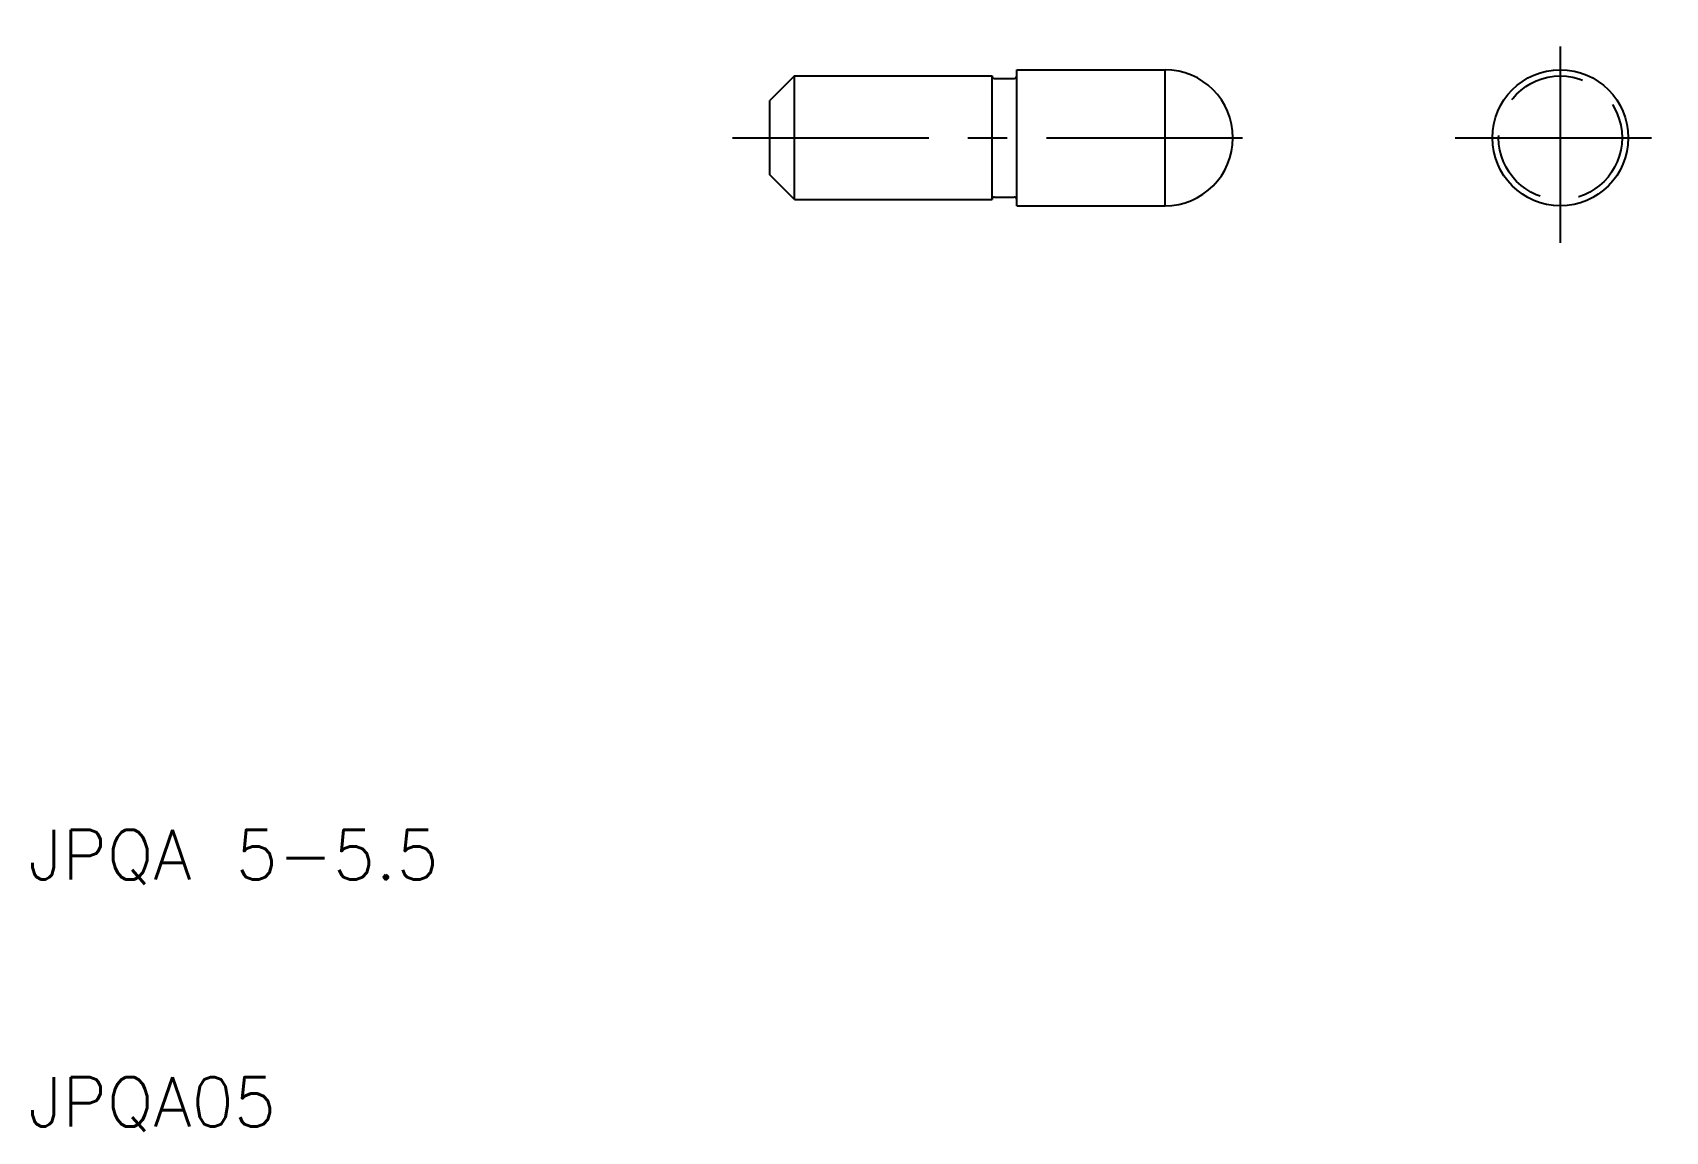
# Model space of a CAD drawing. Extents: x 10.2 to 76.2, y 9.8 to 54.2.
import ezdxf

# ---------------------------------------------------------------- set-up
doc = ezdxf.new("R2010")
doc.units = 0
doc.header["$LTSCALE"] = 0.25
doc.linetypes.add('CENTER', pattern=[50.8, 31.75, -6.35, 6.35, -6.35])
doc.linetypes.add('DASHED', pattern=[19.05, 12.7, -6.35])
doc.layers.get('0').update_dxf_attribs({"linetype": 'CONTINUOUS'})
doc.layers.add('CENTER', color=1, linetype='CENTER')
doc.styles.get("Standard").update_dxf_attribs({"font": 'txt.shx', "bigfont": 'extfont.shx'})

msp = doc.modelspace()

# ---------------------------------------------------------------- linework, layer by layer
for p, q in [((41, 52.5), (40, 51.5)), ((41, 52.5), (49, 52.5)), ((41, 47.5), (41, 52.5)), ((41, 47.5), (41, 52.5)), ((49, 47.5), (49, 52.5)), ((49.1, 52.4), (49.9, 52.4)), ((50, 52.75), (56, 52.75)), ((50, 52.5), (50, 52.75)), ((50, 47.5), (50, 52.5)), ((56, 47.25), (56, 52.75)), ((40, 48.5), (40, 51.5)), ((41, 47.5), (40, 48.5)), ((49.1, 47.6), (49.9, 47.6)), ((41, 47.5), (49, 47.5)), ((50, 47.25), (50, 47.5)), ((50, 47.25), (56, 47.25))]:
    msp.add_line(p, q)
msp.add_circle((72, 50), 2.75)
at = {"color": 3, "linetype": 'DASHED'}
msp.add_circle((72, 50), 2.5, dxfattribs=at)
for centre, radius, start, end in [((49.1, 52.5), 0.1, 180, 270), ((49.9, 52.5), 0.1, 270, 0), ((56, 50), 2.75, 270, 90), ((49.1, 47.5), 0.1, 90, 180), ((49.9, 47.5), 0.1, 0, 90)]:
    msp.add_arc(centre, radius, start, end)
at = {"layer": 'CENTER', "color": 1, "linetype": 'CENTER'}
for p, q in [((72, 45.75), (72, 54.25)), ((38.5, 50), (60.25, 50)), ((67.75, 50), (76.25, 50))]:
    msp.add_line(p, q, dxfattribs=at)

# ---------------------------------------------------------------- texts
for s, p in [('JPQA 5-5.5', (10, 20)), ('JPQA05', (10, 10))]:
    msp.add_text(s, height=2).set_placement(p)

doc.saveas('drawing.dxf')
